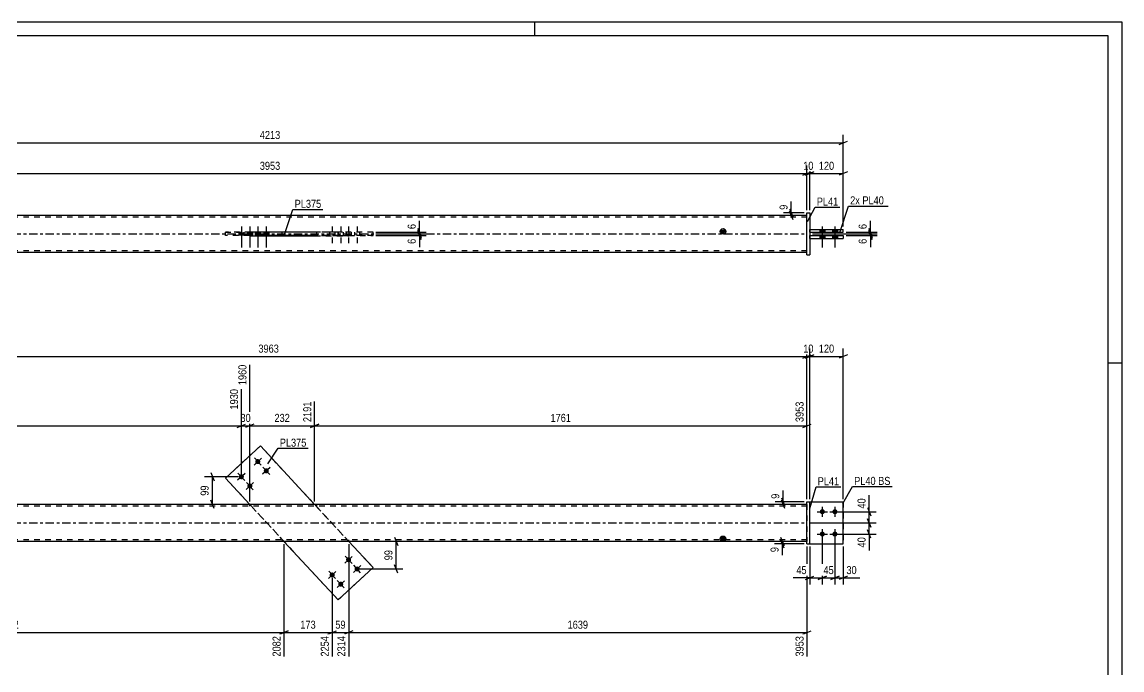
# Model space of a CAD drawing. Header units: millimetres. Extents: x 0 to 594, y 0 to 420.
# Drawn here: x 200.6 to 594, y 188.3 to 420 of the extents above; entities that cross this region are included whole.
import ezdxf

# ---------------------------------------------------------------- set-up
doc = ezdxf.new("R2010")
doc.units = ezdxf.units.MM
doc.linetypes.add('DXK_LINE_DOT2', pattern=[3.9198, 1.9599, -1.9599])
doc.linetypes.add('DXK_LINE_DOT3', pattern=[5.9187, 2.979, -0.9799, 0.9799, -0.9799])
doc.styles.add('Arial Narrow', font='ARIALN.TTF', dxfattribs={"height": 0.2})

# ---------------------------------------------------------------- blocks, each defined once
blk = doc.blocks.new('Unknown-582685734-1127')
at = {"color": 5, "linetype": 'Continuous'}
for p, q in [((594, 420), (0, 420)), ((384, 415), (384, 420)), ((594, 0), (594, 420)), ((589, 415), (5, 415)), ((589, 5), (589, 415)), ((594, 298), (589, 298))]:
    blk.add_line(p, q, dxfattribs=at)
blk = doc.blocks.new('Part-582685734-1683 - 1672')
at = {"linetype": 'Continuous'}
blk.add_hatch(color=2, dxfattribs=at).paths.add_polyline_path([(451.31, 234.32), (450.51, 235.72), (452.11, 235.72)])
at = {"color": 2, "linetype": 'Continuous'}
for p, q in [((185.24, 247.52), (97.24, 247.52)), ((481.31, 247.52), (185.34, 247.52)), ((185.24, 234.32), (97.24, 234.32)), ((481.31, 234.32), (185.34, 234.32)), ((451.31, 234.32), (450.51, 235.72)), ((450.51, 235.72), (452.11, 235.72)), ((452.11, 235.72), (451.31, 234.32))]:
    blk.add_line(p, q, dxfattribs=at)
at = {"color": 7, "linetype": 'DXK_LINE_DOT2'}
for p, q in [((97.24, 234.32), (97.24, 247.52)), ((185.24, 246.92), (97.24, 246.92)), ((481.31, 246.92), (185.34, 246.92)), ((281.93, 247.52), (281.93, 246.92)), ((305.85, 247.52), (305.85, 246.92)), ((481.31, 247.52), (481.31, 234.32)), ((185.24, 234.92), (97.24, 234.92)), ((481.31, 234.92), (185.34, 234.92)), ((293.6, 234.32), (293.6, 234.92)), ((317.52, 234.32), (317.52, 234.92))]:
    blk.add_line(p, q, dxfattribs=at)
at = {"color": 7, "linetype": 'DXK_LINE_DOT3'}
for p, q in [((97.24, 240.92), (185.24, 240.92)), ((185.34, 240.92), (481.31, 240.92))]:
    blk.add_line(p, q, dxfattribs=at)
at = {"color": 2, "linetype": 'Continuous'}
blk.add_circle((451.31, 235.22), 1, dxfattribs=at)
blk = doc.blocks.new('Part-582685734-1688 - 1672')
at = {"color": 2, "linetype": 'Continuous'}
for p, q in [((482.31, 248.42), (494.31, 248.42)), ((494.31, 248.42), (494.31, 248.42)), ((494.31, 233.42), (494.31, 248.42)), ((482.31, 233.42), (494.31, 233.42))]:
    blk.add_line(p, q, dxfattribs=at)
at = {"color": 7, "linetype": 'DXK_LINE_DOT2'}
for p, q in [((482.31, 248.42), (494.31, 248.42)), ((482.31, 233.42), (482.31, 248.42)), ((482.31, 233.42), (482.31, 233.42)), ((482.31, 233.42), (494.31, 233.42))]:
    blk.add_line(p, q, dxfattribs=at)
blk = doc.blocks.new('Part-582685734-1693 - 1672')
at = {"color": 7, "linetype": 'DXK_LINE_DOT2'}
for p, q in [((482.31, 248.42), (494.31, 248.42)), ((482.31, 233.42), (482.31, 248.42)), ((482.31, 248.42), (494.31, 248.42)), ((494.31, 248.42), (494.31, 248.42)), ((494.31, 248.42), (494.31, 233.42)), ((482.31, 233.42), (482.31, 233.42)), ((482.31, 233.42), (494.31, 233.42)), ((482.31, 233.42), (494.31, 233.42))]:
    blk.add_line(p, q, dxfattribs=at)
blk = doc.blocks.new('Part-582685734-1698 - 1672')
at = {"color": 2, "linetype": 'Continuous'}
for p, q in [((481.31, 248.42), (482.31, 248.42)), ((481.31, 233.42), (481.31, 248.42)), ((482.31, 233.42), (482.31, 248.42)), ((481.31, 233.42), (481.31, 233.42)), ((481.31, 233.42), (482.31, 233.42))]:
    blk.add_line(p, q, dxfattribs=at)
at = {"color": 7, "linetype": 'DXK_LINE_DOT2'}
for p, q in [((481.31, 248.42), (482.31, 248.42)), ((481.31, 233.42), (482.31, 233.42))]:
    blk.add_line(p, q, dxfattribs=at)
blk = doc.blocks.new('Part-582685734-1718 - 1672')
at = {"color": 2, "linetype": 'Continuous'}
for p, q in [((285.81, 268.46), (273.34, 256.91)), ((285.81, 268.46), (285.81, 268.46)), ((305.2, 247.52), (285.81, 268.46)), ((282.03, 247.52), (273.34, 256.91)), ((273.34, 256.91), (273.34, 256.91)), ((313.63, 213.38), (294.25, 234.32)), ((326.11, 224.92), (317.42, 234.32)), ((313.63, 213.38), (326.11, 224.92)), ((326.11, 224.92), (326.11, 224.92)), ((313.63, 213.38), (313.63, 213.38))]:
    blk.add_line(p, q, dxfattribs=at)
at = {"color": 7, "linetype": 'DXK_LINE_DOT2'}
for p, q in [((273.34, 256.91), (285.81, 268.46)), ((326.11, 224.92), (285.81, 268.46)), ((313.63, 213.38), (273.34, 256.91)), ((294.25, 234.32), (282.03, 247.52)), ((317.42, 234.32), (305.2, 247.52)), ((326.11, 224.92), (313.63, 213.38))]:
    blk.add_line(p, q, dxfattribs=at)
blk = doc.blocks.new('Bolt-582685734-1719 - 1672')
at = {"linetype": 'Continuous'}
for points in [[(486.81, 245.82), (487, 245.8), (487.18, 245.74), (487.34, 245.65), (487.48, 245.52), (487.59, 245.37), (487.67, 245.2), (487.71, 245.01), (487.71, 244.82), (487.67, 244.64), (487.59, 244.47), (487.48, 244.32), (487.34, 244.19), (487.18, 244.1), (487, 244.04), (486.81, 244.02), (486.62, 244.04), (486.44, 244.1), (486.28, 244.19), (486.14, 244.32), (486.03, 244.47), (485.95, 244.64), (485.91, 244.82), (485.91, 245.01), (485.95, 245.2), (486.03, 245.37), (486.14, 245.52), (486.28, 245.65), (486.44, 245.74), (486.62, 245.8)], [(491.31, 245.82), (491.5, 245.8), (491.68, 245.74), (491.84, 245.65), (491.98, 245.52), (492.09, 245.37), (492.17, 245.2), (492.21, 245.01), (492.21, 244.82), (492.17, 244.64), (492.09, 244.47), (491.98, 244.32), (491.84, 244.19), (491.68, 244.1), (491.5, 244.04), (491.31, 244.02), (491.12, 244.04), (490.94, 244.1), (490.78, 244.19), (490.64, 244.32), (490.53, 244.47), (490.45, 244.64), (490.41, 244.82), (490.41, 245.01), (490.45, 245.2), (490.53, 245.37), (490.64, 245.52), (490.78, 245.65), (490.94, 245.74), (491.12, 245.8)], [(486.81, 237.82), (487, 237.8), (487.18, 237.74), (487.34, 237.65), (487.48, 237.52), (487.59, 237.37), (487.67, 237.2), (487.71, 237.01), (487.71, 236.82), (487.67, 236.64), (487.59, 236.47), (487.48, 236.32), (487.34, 236.19), (487.18, 236.1), (487, 236.04), (486.81, 236.02), (486.62, 236.04), (486.44, 236.1), (486.28, 236.19), (486.14, 236.32), (486.03, 236.47), (485.95, 236.64), (485.91, 236.82), (485.91, 237.01), (485.95, 237.2), (486.03, 237.37), (486.14, 237.52), (486.28, 237.65), (486.44, 237.74), (486.62, 237.8)], [(491.31, 237.82), (491.5, 237.8), (491.68, 237.74), (491.84, 237.65), (491.98, 237.52), (492.09, 237.37), (492.17, 237.2), (492.21, 237.01), (492.21, 236.82), (492.17, 236.64), (492.09, 236.47), (491.98, 236.32), (491.84, 236.19), (491.68, 236.1), (491.5, 236.04), (491.31, 236.02), (491.12, 236.04), (490.94, 236.1), (490.78, 236.19), (490.64, 236.32), (490.53, 236.47), (490.45, 236.64), (490.41, 236.82), (490.41, 237.01), (490.45, 237.2), (490.53, 237.37), (490.64, 237.52), (490.78, 237.65), (490.94, 237.74), (491.12, 237.8)]]:
    blk.add_hatch(color=1, dxfattribs=at).paths.add_polyline_path(points)
at = {"color": 1, "linetype": 'Continuous'}
for p, q in [((485.01, 244.92), (488.61, 244.92)), ((486.81, 246.72), (486.81, 243.12)), ((489.51, 244.92), (493.11, 244.92)), ((491.31, 246.72), (491.31, 243.12)), ((485.01, 236.92), (488.61, 236.92)), ((486.81, 238.72), (486.81, 235.12)), ((489.51, 236.92), (493.11, 236.92)), ((491.31, 238.72), (491.31, 235.12))]:
    blk.add_line(p, q, dxfattribs=at)
blk = doc.blocks.new('Bolt-582685734-1721 - 1672')
at = {"linetype": 'Continuous'}
for points in [[(285.55, 263.44), (285.66, 263.29), (285.74, 263.12), (285.78, 262.94), (285.78, 262.75), (285.75, 262.57), (285.67, 262.39), (285.57, 262.24), (285.43, 262.11), (285.27, 262.02), (285.09, 261.96), (284.9, 261.93), (284.71, 261.95), (284.53, 262.01), (284.37, 262.1), (284.23, 262.22), (284.12, 262.37), (284.04, 262.54), (283.99, 262.73), (283.99, 262.91), (284.03, 263.1), (284.1, 263.27), (284.21, 263.43), (284.35, 263.55), (284.51, 263.65), (284.69, 263.71), (284.88, 263.73), (285.06, 263.72), (285.24, 263.66), (285.41, 263.57)], [(288.61, 260.14), (288.72, 259.99), (288.8, 259.82), (288.84, 259.64), (288.84, 259.45), (288.81, 259.26), (288.73, 259.09), (288.62, 258.94), (288.48, 258.81), (288.32, 258.71), (288.14, 258.65), (287.96, 258.63), (287.77, 258.65), (287.59, 258.7), (287.43, 258.8), (287.28, 258.92), (287.17, 259.07), (287.09, 259.24), (287.05, 259.42), (287.05, 259.61), (287.09, 259.8), (287.16, 259.97), (287.27, 260.12), (287.41, 260.25), (287.57, 260.35), (287.75, 260.41), (287.93, 260.43), (288.12, 260.41), (288.3, 260.36), (288.46, 260.27)], [(279.68, 258.01), (279.79, 257.86), (279.87, 257.69), (279.91, 257.51), (279.91, 257.32), (279.88, 257.13), (279.8, 256.96), (279.69, 256.81), (279.56, 256.68), (279.39, 256.58), (279.22, 256.52), (279.03, 256.5), (278.84, 256.52), (278.66, 256.57), (278.5, 256.66), (278.36, 256.79), (278.24, 256.94), (278.17, 257.11), (278.12, 257.29), (278.12, 257.48), (278.16, 257.67), (278.23, 257.84), (278.34, 257.99), (278.48, 258.12), (278.64, 258.22), (278.82, 258.28), (279.01, 258.3), (279.19, 258.28), (279.37, 258.23), (279.54, 258.13)], [(282.73, 254.71), (282.85, 254.56), (282.93, 254.39), (282.97, 254.2), (282.97, 254.01), (282.93, 253.83), (282.86, 253.66), (282.75, 253.5), (282.61, 253.38), (282.45, 253.28), (282.27, 253.22), (282.09, 253.2), (281.9, 253.21), (281.72, 253.27), (281.56, 253.36), (281.41, 253.49), (281.3, 253.64), (281.22, 253.81), (281.18, 253.99), (281.18, 254.18), (281.21, 254.36), (281.29, 254.54), (281.4, 254.69), (281.54, 254.82), (281.7, 254.91), (281.88, 254.97), (282.06, 255), (282.25, 254.98), (282.43, 254.92), (282.59, 254.83)]]:
    blk.add_hatch(color=1, dxfattribs=at).paths.add_polyline_path(points)
at = {"color": 1, "linetype": 'Continuous'}
for p, q in [((286.21, 264.06), (283.57, 261.61)), ((283.67, 264.15), (286.11, 261.51)), ((289.27, 260.75), (286.62, 258.31)), ((286.72, 260.85), (289.17, 258.21)), ((280.34, 258.62), (277.7, 256.18)), ((277.79, 258.72), (280.24, 256.08)), ((283.4, 255.32), (280.75, 252.87)), ((280.85, 255.42), (283.3, 252.78))]:
    blk.add_line(p, q, dxfattribs=at)
blk = doc.blocks.new('Bolt-582685734-1722 - 1672')
at = {"linetype": 'Continuous'}
for points in [[(316.71, 227.13), (316.6, 227.28), (316.52, 227.45), (316.48, 227.63), (316.48, 227.82), (316.51, 228), (316.59, 228.18), (316.7, 228.33), (316.83, 228.46), (317, 228.56), (317.17, 228.62), (317.36, 228.64), (317.55, 228.62), (317.73, 228.57), (317.89, 228.47), (318.03, 228.35), (318.15, 228.2), (318.23, 228.03), (318.27, 227.84), (318.27, 227.66), (318.23, 227.47), (318.16, 227.3), (318.05, 227.15), (317.91, 227.02), (317.75, 226.92), (317.57, 226.86), (317.39, 226.84), (317.2, 226.86), (317.02, 226.91), (316.85, 227)], [(319.77, 223.82), (319.66, 223.98), (319.58, 224.15), (319.54, 224.33), (319.53, 224.52), (319.57, 224.7), (319.64, 224.88), (319.75, 225.03), (319.89, 225.16), (320.05, 225.25), (320.23, 225.31), (320.42, 225.34), (320.61, 225.32), (320.79, 225.26), (320.95, 225.17), (321.09, 225.05), (321.2, 224.9), (321.28, 224.73), (321.32, 224.54), (321.33, 224.35), (321.29, 224.17), (321.22, 224), (321.11, 223.84), (320.97, 223.72), (320.81, 223.62), (320.63, 223.56), (320.44, 223.54), (320.26, 223.55), (320.08, 223.61), (319.91, 223.7)], [(310.84, 221.69), (310.73, 221.84), (310.65, 222.01), (310.61, 222.2), (310.61, 222.39), (310.64, 222.57), (310.72, 222.74), (310.83, 222.9), (310.96, 223.02), (311.13, 223.12), (311.3, 223.18), (311.49, 223.2), (311.68, 223.19), (311.86, 223.13), (312.02, 223.04), (312.16, 222.92), (312.28, 222.76), (312.35, 222.59), (312.4, 222.41), (312.4, 222.22), (312.36, 222.04), (312.29, 221.86), (312.18, 221.71), (312.04, 221.58), (311.88, 221.49), (311.7, 221.43), (311.52, 221.4), (311.33, 221.42), (311.15, 221.48), (310.98, 221.57)], [(313.9, 218.39), (313.79, 218.54), (313.71, 218.71), (313.67, 218.9), (313.66, 219.08), (313.7, 219.27), (313.77, 219.44), (313.88, 219.59), (314.02, 219.72), (314.18, 219.82), (314.36, 219.88), (314.55, 219.9), (314.73, 219.88), (314.91, 219.83), (315.08, 219.74), (315.22, 219.61), (315.33, 219.46), (315.41, 219.29), (315.45, 219.11), (315.46, 218.92), (315.42, 218.74), (315.35, 218.56), (315.24, 218.41), (315.1, 218.28), (314.94, 218.18), (314.76, 218.12), (314.57, 218.1), (314.38, 218.12), (314.2, 218.17), (314.04, 218.27)]]:
    blk.add_hatch(color=1, dxfattribs=at).paths.add_polyline_path(points)
at = {"color": 1, "linetype": 'Continuous'}
for p, q in [((316.05, 226.52), (318.69, 228.96)), ((318.6, 226.42), (316.15, 229.06)), ((319.11, 223.21), (321.75, 225.66)), ((321.65, 223.12), (319.21, 225.76)), ((310.18, 221.08), (312.82, 223.53)), ((312.73, 220.98), (310.28, 223.63)), ((313.24, 217.78), (315.88, 220.22)), ((315.78, 217.68), (313.34, 220.32))]:
    blk.add_line(p, q, dxfattribs=at)
blk = doc.blocks.new('Bolt-582685734-1367 - 1364')
at = {"linetype": 'Continuous'}
for points in [[(487.71, 345.83), (485.91, 345.83), (485.91, 344.83), (487.71, 344.83)], [(487.71, 345.83), (485.91, 345.83), (485.91, 344.83), (487.71, 344.83)], [(487.71, 343.63), (485.91, 343.63), (485.91, 342.63), (487.71, 342.63)], [(487.71, 343.63), (485.91, 343.63), (485.91, 342.63), (487.71, 342.63)], [(492.21, 345.83), (490.41, 345.83), (490.41, 344.83), (492.21, 344.83)], [(492.21, 345.83), (490.41, 345.83), (490.41, 344.83), (492.21, 344.83)], [(492.21, 343.63), (490.41, 343.63), (490.41, 342.63), (492.21, 342.63)], [(492.21, 343.63), (490.41, 343.63), (490.41, 342.63), (492.21, 342.63)]]:
    blk.add_hatch(color=1, dxfattribs=at).paths.add_polyline_path(points)
at = {"color": 1, "linetype": 'Continuous'}
for p, q in [((486.81, 346.83), (486.81, 339.33)), ((486.81, 346.83), (486.81, 339.33)), ((491.31, 346.83), (491.31, 339.33)), ((491.31, 346.83), (491.31, 339.33)), ((485.91, 345.83), (485.91, 344.83)), ((485.91, 345.83), (485.91, 344.83)), ((485.91, 343.63), (485.91, 342.63)), ((485.91, 343.63), (485.91, 342.63)), ((487.71, 345.83), (487.71, 344.83)), ((487.71, 345.83), (487.71, 344.83)), ((487.71, 343.63), (487.71, 342.63)), ((487.71, 343.63), (487.71, 342.63)), ((490.41, 345.83), (490.41, 344.83)), ((490.41, 345.83), (490.41, 344.83)), ((490.41, 343.63), (490.41, 342.63)), ((490.41, 343.63), (490.41, 342.63)), ((492.21, 345.83), (492.21, 344.83)), ((492.21, 345.83), (492.21, 344.83)), ((492.21, 343.63), (492.21, 342.63)), ((492.21, 343.63), (492.21, 342.63))]:
    blk.add_line(p, q, dxfattribs=at)
blk = doc.blocks.new('Part-582685734-1402 - 1364')
at = {"linetype": 'Continuous'}
blk.add_hatch(color=2, dxfattribs=at).paths.add_polyline_path([(451.31, 344.23), (450.51, 345.63), (452.11, 345.63)])
at = {"color": 2, "linetype": 'Continuous'}
for p, q in [((185.24, 350.83), (97.24, 350.83)), ((481.31, 350.83), (185.34, 350.83)), ((281.93, 344.83), (281.93, 344.93)), ((281.93, 344.93), (281.93, 344.93)), ((281.93, 344.93), (305.85, 344.93)), ((281.93, 343.63), (281.93, 343.53)), ((281.93, 343.53), (305.85, 343.53)), ((293.6, 344.93), (293.6, 344.83)), ((293.6, 343.53), (293.6, 343.63)), ((305.85, 344.93), (305.85, 343.53)), ((451.31, 344.23), (450.51, 345.63)), ((450.51, 345.63), (452.11, 345.63)), ((452.11, 345.63), (451.31, 344.23)), ((185.24, 337.63), (97.24, 337.63)), ((481.31, 337.63), (185.34, 337.63))]:
    blk.add_line(p, q, dxfattribs=at)
at = {"color": 7, "linetype": 'DXK_LINE_DOT2'}
for p, q in [((97.24, 337.63), (97.24, 350.83)), ((185.24, 350.23), (97.24, 350.23)), ((481.31, 350.23), (185.34, 350.23)), ((481.31, 337.63), (481.31, 350.83)), ((281.93, 343.63), (281.93, 344.93)), ((281.93, 344.93), (305.85, 344.93)), ((281.93, 343.53), (305.85, 343.53)), ((293.6, 344.93), (317.52, 344.93)), ((293.6, 344.93), (293.6, 344.93)), ((293.6, 344.93), (317.52, 344.93)), ((293.6, 344.83), (293.6, 344.93)), ((293.6, 343.63), (293.6, 344.83)), ((293.6, 343.53), (293.6, 343.53)), ((293.6, 343.53), (293.6, 343.53)), ((317.52, 343.53), (293.6, 343.53)), ((293.6, 343.53), (317.52, 343.53)), ((317.52, 344.93), (317.52, 343.53)), ((185.24, 338.23), (97.24, 338.23)), ((481.31, 338.23), (185.34, 338.23))]:
    blk.add_line(p, q, dxfattribs=at)
at = {"color": 7, "linetype": 'DXK_LINE_DOT3'}
for p, q in [((97.24, 344.23), (185.24, 344.23)), ((185.34, 344.23), (481.31, 344.23))]:
    blk.add_line(p, q, dxfattribs=at)
at = {"color": 2, "linetype": 'Continuous'}
blk.add_circle((451.31, 345.13), 1, dxfattribs=at)
blk = doc.blocks.new('Bolt-582685734-1370 - 1364')
at = {"color": 1, "linetype": 'DXK_LINE_DOT2'}
for p, q in [((311.5, 346.83), (311.5, 339.33)), ((314.56, 346.83), (314.56, 339.33)), ((317.37, 346.83), (317.37, 339.33)), ((320.43, 346.83), (320.43, 339.33)), ((310.6, 344.83), (310.6, 343.63)), ((312.4, 344.83), (312.4, 343.63)), ((313.66, 344.83), (313.66, 343.63)), ((315.46, 344.83), (315.46, 343.63)), ((316.47, 344.83), (316.47, 343.63)), ((318.27, 344.83), (318.27, 343.63)), ((319.53, 344.83), (319.53, 343.63)), ((321.33, 344.83), (321.33, 343.63))]:
    blk.add_line(p, q, dxfattribs=at)
blk = doc.blocks.new('Bolt-582685734-1371 - 1364')
at = {"linetype": 'Continuous'}
for points in [[(279.92, 344.83), (278.12, 344.83), (278.12, 343.63), (279.92, 343.63)], [(282.97, 344.83), (281.17, 344.83), (281.17, 343.63), (282.97, 343.63)], [(285.79, 344.83), (283.99, 344.83), (283.99, 343.63), (285.79, 343.63)], [(288.85, 344.83), (287.05, 344.83), (287.05, 343.63), (288.85, 343.63)]]:
    blk.add_hatch(color=1, dxfattribs=at).paths.add_polyline_path(points)
at = {"color": 1, "linetype": 'Continuous'}
for p, q in [((279.02, 346.83), (279.02, 339.33)), ((282.07, 346.83), (282.07, 339.33)), ((284.89, 346.83), (284.89, 339.33)), ((287.95, 346.83), (287.95, 339.33)), ((278.12, 344.83), (278.12, 343.63)), ((279.92, 344.83), (279.92, 343.63)), ((281.17, 344.83), (281.17, 343.63)), ((282.97, 344.83), (282.97, 343.63)), ((283.99, 344.83), (283.99, 343.63)), ((285.79, 344.83), (285.79, 343.63)), ((287.05, 344.83), (287.05, 343.63)), ((288.85, 344.83), (288.85, 343.63))]:
    blk.add_line(p, q, dxfattribs=at)
blk = doc.blocks.new('Part-582685734-1417 - 1364')
at = {"color": 2, "linetype": 'Continuous'}
for p, q in [((482.31, 343.63), (494.31, 343.63)), ((482.31, 342.63), (482.31, 343.63)), ((482.31, 342.63), (482.31, 342.63)), ((482.31, 342.63), (494.31, 342.63)), ((494.31, 343.63), (494.31, 342.63))]:
    blk.add_line(p, q, dxfattribs=at)
at = {"color": 7, "linetype": 'DXK_LINE_DOT2'}
for p, q in [((482.31, 343.63), (494.31, 343.63)), ((482.31, 342.63), (494.31, 342.63))]:
    blk.add_line(p, q, dxfattribs=at)
blk = doc.blocks.new('Part-582685734-1422 - 1364')
at = {"color": 2, "linetype": 'Continuous'}
for p, q in [((482.31, 345.83), (494.31, 345.83)), ((482.31, 344.83), (482.31, 345.83)), ((482.31, 344.83), (482.31, 344.83)), ((482.31, 344.83), (494.31, 344.83)), ((494.31, 344.83), (494.31, 345.83))]:
    blk.add_line(p, q, dxfattribs=at)
at = {"color": 7, "linetype": 'DXK_LINE_DOT2'}
for p, q in [((482.31, 345.83), (494.31, 345.83)), ((482.31, 344.83), (494.31, 344.83))]:
    blk.add_line(p, q, dxfattribs=at)
blk = doc.blocks.new('Part-582685734-1437 - 1364')
at = {"color": 2, "linetype": 'Continuous'}
for p, q in [((481.31, 351.73), (481.31, 351.73)), ((481.31, 336.73), (481.31, 351.73)), ((481.31, 351.73), (482.31, 351.73)), ((482.31, 351.73), (482.31, 351.73)), ((482.31, 351.73), (482.31, 336.73)), ((481.31, 336.73), (482.31, 336.73)), ((481.31, 336.73), (481.31, 336.73)), ((482.31, 336.73), (482.31, 336.73))]:
    blk.add_line(p, q, dxfattribs=at)
at = {"color": 7, "linetype": 'DXK_LINE_DOT2'}
for p, q in [((481.31, 351.73), (482.31, 351.73)), ((481.31, 336.73), (482.31, 336.73)), ((482.31, 336.73), (482.31, 336.73))]:
    blk.add_line(p, q, dxfattribs=at)
blk = doc.blocks.new('Part-582685734-1467 - 1364')
at = {"color": 2, "linetype": 'Continuous'}
for p, q in [((273.34, 343.63), (273.34, 344.83)), ((285.81, 343.63), (285.81, 344.83)), ((305.85, 344.83), (285.81, 344.83)), ((305.85, 343.63), (285.81, 343.63)), ((305.85, 343.63), (285.81, 343.63))]:
    blk.add_line(p, q, dxfattribs=at)
at = {"color": 7, "linetype": 'DXK_LINE_DOT2'}
for p, q in [((313.63, 344.83), (273.34, 344.83)), ((273.34, 344.83), (285.81, 344.83)), ((285.81, 343.63), (273.34, 343.63)), ((285.81, 343.63), (273.34, 343.63)), ((326.11, 344.83), (305.85, 344.83)), ((313.63, 343.63), (305.85, 343.63)), ((326.11, 343.63), (305.85, 343.63)), ((313.63, 343.63), (313.63, 344.83)), ((326.11, 344.83), (313.63, 344.83)), ((313.63, 343.63), (326.11, 343.63)), ((326.11, 343.63), (326.11, 344.83))]:
    blk.add_line(p, q, dxfattribs=at)
blk = doc.blocks.new('StraightDimension-582685734-1758 - 1672')
at = {"color": 7, "linetype": 'Continuous'}
for p, q in [((282.03, 248.52), (282.03, 297.48)), ((305.2, 248.52), (305.2, 284.28)), ((283.53, 276.27), (280.53, 275.07)), ((282.03, 275.67), (305.2, 275.67)), ((303.7, 275.07), (306.7, 276.27))]:
    blk.add_line(p, q, dxfattribs=at)
at = {"color": 0, "linetype": 'Continuous'}
blk.add_wipeout([(304.6, 284.88), (300.4, 284.88), (300.4, 276.37), (304.6, 276.37)], dxfattribs=at)
at = {"color": 0}
blk.add_wipeout([(296.96, 276.42), (296.96, 280.62), (290.27, 280.62), (290.27, 276.42)], dxfattribs=at)
at = {"color": 3, "linetype": 'Continuous', "style": 'Arial Narrow'}
blk.add_text('2191', height=2.863, rotation=90.0002, dxfattribs=at).set_placement((304, 276.97))
at = {"color": 3, "style": 'Arial Narrow'}
blk.add_text('232', height=2.863, dxfattribs=at).set_placement((290.87, 277.02))
blk = doc.blocks.new('StraightDimension-582685734-1742 - 1672')
at = {"color": 7, "linetype": 'Continuous'}
for p, q in [((282.03, 248.52), (282.03, 297.48)), ((279.02, 258.4), (279.02, 288.78)), ((277.52, 275.07), (280.52, 276.27)), ((279.02, 275.67), (282.03, 275.67)), ((283.53, 276.27), (280.53, 275.07))]:
    blk.add_line(p, q, dxfattribs=at)
at = {"color": 0, "linetype": 'Continuous'}
blk.add_wipeout([(281.43, 298.08), (277.23, 298.08), (277.23, 289.57), (281.43, 289.57)], dxfattribs=at)
at = {"color": 0}
blk.add_wipeout([(282.95, 276.42), (282.95, 280.62), (278.1, 280.62), (278.1, 276.42)], dxfattribs=at)
at = {"color": 3, "linetype": 'Continuous', "style": 'Arial Narrow'}
blk.add_text('1960', height=2.863, rotation=90.0002, dxfattribs=at).set_placement((280.83, 290.17))
at = {"color": 3, "style": 'Arial Narrow'}
blk.add_text('30', height=2.863, dxfattribs=at).set_placement((278.7, 277.02))
blk = doc.blocks.new('StraightDimension-582685734-1814 - 1672')
at = {"color": 7, "linetype": 'Continuous'}
for p, q in [((317.42, 233.32), (317.42, 193.13)), ((481.31, 232.42), (481.31, 193.13)), ((318.92, 202.34), (315.92, 201.14)), ((317.42, 201.74), (481.31, 201.74)), ((479.81, 201.14), (482.81, 202.34))]:
    blk.add_line(p, q, dxfattribs=at)
at = {"color": 0}
blk.add_wipeout([(403.62, 202.49), (403.62, 206.69), (395.11, 206.69), (395.11, 202.49)], dxfattribs=at)
at = {"color": 0, "linetype": 'Continuous'}
blk.add_wipeout([(480.71, 201.04), (476.51, 201.04), (476.51, 192.53), (480.71, 192.53)], dxfattribs=at)
at = {"color": 3, "style": 'Arial Narrow'}
blk.add_text('1639', height=2.863, dxfattribs=at).set_placement((395.71, 203.09))
at = {"color": 3, "linetype": 'Continuous', "style": 'Arial Narrow'}
blk.add_text('3953', height=2.863, rotation=90.0002, dxfattribs=at).set_placement((480.11, 193.13))
blk = doc.blocks.new('StraightDimension-582685734-1963 - 1672')
at = {"color": 7, "linetype": 'Continuous'}
for p, q in [((398.71, 234.32), (331.55, 234.32)), ((333.8, 235.82), (335, 232.82)), ((334.4, 224.44), (334.4, 234.32)), ((321.43, 224.44), (336.8, 224.44)), ((335, 222.94), (333.8, 225.94))]:
    blk.add_line(p, q, dxfattribs=at)
at = {"color": 0}
blk.add_wipeout([(333.65, 231.8), (329.45, 231.8), (329.45, 226.95), (333.65, 226.95)], dxfattribs=at)
at = {"color": 3, "style": 'Arial Narrow'}
blk.add_text('99', height=2.863, rotation=90.0002, dxfattribs=at).set_placement((333.05, 227.55))
blk = doc.blocks.new('StraightDimension-582685734-1987 - 1672')
at = {"color": 7, "linetype": 'Continuous'}
for p, q in [((492.31, 244.92), (506.02, 244.92)), ((503.02, 246.42), (504.22, 243.42)), ((503.62, 240.92), (503.62, 244.92)), ((482.31, 240.92), (506.02, 240.92)), ((504.22, 239.42), (503.02, 242.42))]:
    blk.add_line(p, q, dxfattribs=at)
at = {"color": 0}
blk.add_wipeout([(502.87, 250.3), (498.67, 250.3), (498.67, 245.44), (502.87, 245.44)], dxfattribs=at)
at = {"color": 7, "linetype": 'Continuous'}
blk.add_line((503.62, 244.92), (503.62, 250.82), dxfattribs=at)
blk.add_line((503.62, 244.92), (503.62, 250.82), dxfattribs=at)
at = {"color": 3, "style": 'Arial Narrow'}
blk.add_text('40', height=2.863, rotation=90.0002, dxfattribs=at).set_placement((502.27, 246.04))
blk = doc.blocks.new('StraightDimension-582685734-1732 - 1672')
at = {"color": 7, "linetype": 'Continuous'}
for p, q in [((279.02, 258.4), (279.02, 288.78)), ((98.74, 276.27), (95.74, 275.07)), ((97.24, 248.52), (97.24, 278.8)), ((97.24, 275.67), (279.02, 275.67)), ((277.52, 275.07), (280.52, 276.27))]:
    blk.add_line(p, q, dxfattribs=at)
at = {"color": 0, "linetype": 'Continuous'}
for points in [[(278.42, 289.38), (274.22, 289.38), (274.22, 280.87), (278.42, 280.87)], [(96.64, 279.4), (92.44, 279.4), (92.44, 276.37), (96.64, 276.37)]]:
    blk.add_wipeout(points, dxfattribs=at)
at = {"color": 0}
blk.add_wipeout([(192.38, 276.42), (192.38, 280.62), (183.87, 280.62), (183.87, 276.42)], dxfattribs=at)
at = {"color": 3, "linetype": 'Continuous', "style": 'Arial Narrow'}
for s, height, p in [('1930', 2.863, (277.82, 281.47)), ('0', 2.86, (96.04, 276.97))]:
    blk.add_text(s, height=height, rotation=90.0002, dxfattribs=at).set_placement(p)
at = {"color": 3, "style": 'Arial Narrow'}
blk.add_text('1930', height=2.863, dxfattribs=at).set_placement((184.47, 277.02))
blk = doc.blocks.new('StraightDimension-582685734-1909 - 1672')
at = {"color": 7, "linetype": 'Continuous'}
for p, q in [((482.31, 232.42), (482.31, 218.87)), ((486.81, 235.92), (486.81, 218.87)), ((480.81, 220.67), (483.81, 221.87)), ((482.31, 221.27), (486.81, 221.27)), ((488.31, 221.87), (485.31, 220.67))]:
    blk.add_line(p, q, dxfattribs=at)
at = {"color": 0}
blk.add_wipeout([(481.79, 222.02), (481.79, 226.22), (476.93, 226.22), (476.93, 222.02)], dxfattribs=at)
at = {"color": 7, "linetype": 'Continuous'}
blk.add_line((482.31, 221.27), (476.4, 221.27), dxfattribs=at)
blk.add_line((482.31, 221.27), (476.4, 221.27), dxfattribs=at)
at = {"color": 3, "style": 'Arial Narrow'}
blk.add_text('45', height=2.863, dxfattribs=at).set_placement((477.53, 222.62))
blk = doc.blocks.new('StraightDimension-582685734-1774 - 1672')
at = {"color": 7, "linetype": 'Continuous'}
for p, q in [((305.2, 248.52), (305.2, 284.28)), ((481.31, 249.42), (481.31, 284.28)), ((306.7, 276.27), (303.7, 275.07)), ((305.2, 275.67), (481.31, 275.67)), ((479.81, 275.07), (482.81, 276.27))]:
    blk.add_line(p, q, dxfattribs=at)
at = {"color": 0, "linetype": 'Continuous'}
blk.add_wipeout([(480.71, 284.88), (476.51, 284.88), (476.51, 276.37), (480.71, 276.37)], dxfattribs=at)
at = {"color": 0}
blk.add_wipeout([(397.51, 276.42), (397.51, 280.62), (389, 280.62), (389, 276.42)], dxfattribs=at)
at = {"color": 3, "linetype": 'Continuous', "style": 'Arial Narrow'}
blk.add_text('3953', height=2.863, rotation=90.0002, dxfattribs=at).set_placement((480.11, 276.97))
at = {"color": 3, "style": 'Arial Narrow'}
blk.add_text('1761', height=2.863, dxfattribs=at).set_placement((389.6, 277.02))
blk = doc.blocks.new('StraightDimension-582685734-1826 - 1672')
at = {"color": 7, "linetype": 'Continuous'}
for p, q in [((317.42, 233.32), (317.42, 193.13)), ((311.5, 221.3), (311.5, 193.13)), ((310, 201.14), (313, 202.34)), ((311.5, 201.74), (317.42, 201.74)), ((318.92, 202.34), (315.92, 201.14))]:
    blk.add_line(p, q, dxfattribs=at)
at = {"color": 0}
blk.add_wipeout([(316.89, 202.49), (316.89, 206.69), (312.03, 206.69), (312.03, 202.49)], dxfattribs=at)
at = {"color": 3, "style": 'Arial Narrow'}
blk.add_text('59', height=2.863, dxfattribs=at).set_placement((312.63, 203.09))
at = {"color": 0, "linetype": 'Continuous'}
blk.add_wipeout([(316.82, 201.04), (312.62, 201.04), (312.62, 192.53), (316.82, 192.53)], dxfattribs=at)
at = {"color": 3, "linetype": 'Continuous', "style": 'Arial Narrow'}
blk.add_text('2314', height=2.863, rotation=90.0002, dxfattribs=at).set_placement((316.22, 193.13))
blk = doc.blocks.new('StraightDimension-582685734-2032 - 1672')
at = {"color": 7, "linetype": 'Continuous'}
for p, q in [((96.24, 249.42), (96.24, 303.3)), ((481.31, 249.42), (481.31, 303.3)), ((97.74, 301.05), (94.74, 299.85)), ((96.24, 300.45), (481.31, 300.45)), ((479.81, 299.85), (482.81, 301.05))]:
    blk.add_line(p, q, dxfattribs=at)
at = {"color": 0}
blk.add_wipeout([(293.03, 301.2), (293.03, 305.4), (284.52, 305.4), (284.52, 301.2)], dxfattribs=at)
at = {"color": 3, "style": 'Arial Narrow'}
blk.add_text('3963', height=2.863, dxfattribs=at).set_placement((285.12, 301.8))
blk = doc.blocks.new('StraightDimension-582685734-1840 - 1672')
at = {"color": 7, "linetype": 'Continuous'}
for p, q in [((294.25, 233.32), (294.25, 193.13)), ((311.5, 221.3), (311.5, 193.13)), ((295.75, 202.34), (292.75, 201.14)), ((294.25, 201.74), (311.5, 201.74)), ((310, 201.14), (313, 202.34))]:
    blk.add_line(p, q, dxfattribs=at)
at = {"color": 0}
blk.add_wipeout([(306.22, 202.49), (306.22, 206.69), (299.53, 206.69), (299.53, 202.49)], dxfattribs=at)
at = {"color": 3, "style": 'Arial Narrow'}
blk.add_text('173', height=2.863, dxfattribs=at).set_placement((300.13, 203.09))
at = {"color": 0, "linetype": 'Continuous'}
blk.add_wipeout([(310.9, 201.04), (306.7, 201.04), (306.7, 192.53), (310.9, 192.53)], dxfattribs=at)
at = {"color": 3, "linetype": 'Continuous', "style": 'Arial Narrow'}
blk.add_text('2254', height=2.863, rotation=90.0002, dxfattribs=at).set_placement((310.3, 193.13))
blk = doc.blocks.new('StraightDimension-582685734-1848 - 1672')
at = {"color": 7, "linetype": 'Continuous'}
for p, q in [((97.24, 232.42), (97.24, 198.61)), ((294.25, 233.32), (294.25, 193.13)), ((98.74, 202.34), (95.74, 201.14)), ((97.24, 201.74), (294.25, 201.74)), ((292.75, 201.14), (295.75, 202.34))]:
    blk.add_line(p, q, dxfattribs=at)
at = {"color": 0}
blk.add_wipeout([(200, 202.49), (200, 206.69), (191.49, 206.69), (191.49, 202.49)], dxfattribs=at)
at = {"color": 0, "linetype": 'Continuous'}
for points in [[(96.64, 201.04), (92.44, 201.04), (92.44, 198.01), (96.64, 198.01)], [(293.65, 201.04), (289.45, 201.04), (289.45, 192.53), (293.65, 192.53)]]:
    blk.add_wipeout(points, dxfattribs=at)
at = {"color": 3, "style": 'Arial Narrow'}
blk.add_text('2082', height=2.863, dxfattribs=at).set_placement((192.09, 203.09))
at = {"color": 3, "linetype": 'Continuous', "style": 'Arial Narrow'}
for s, height, p in [('0', 2.86, (96.04, 198.61)), ('2082', 2.863, (293.05, 193.13))]:
    blk.add_text(s, height=height, rotation=90.0002, dxfattribs=at).set_placement(p)
blk = doc.blocks.new('StraightDimension-582685734-2001 - 1672')
at = {"color": 7, "linetype": 'Continuous'}
for p, q in [((278.02, 257.4), (265.8, 257.4)), ((268.05, 258.9), (269.25, 255.9)), ((268.65, 247.52), (268.65, 257.4)), ((269.25, 246.02), (268.05, 249.02)), ((338.15, 247.52), (265.8, 247.52))]:
    blk.add_line(p, q, dxfattribs=at)
at = {"color": 0}
blk.add_wipeout([(267.9, 254.89), (263.7, 254.89), (263.7, 250.03), (267.9, 250.03)], dxfattribs=at)
at = {"color": 3, "style": 'Arial Narrow'}
blk.add_text('99', height=2.863, rotation=90.0002, dxfattribs=at).set_placement((267.3, 250.63))
blk = doc.blocks.new('StraightDimension-582685734-1900 - 1672')
at = {"color": 7, "linetype": 'Continuous'}
for p, q in [((480.31, 234.32), (469.66, 234.32)), ((480.31, 233.42), (469.66, 233.42)), ((471.91, 235.82), (473.11, 232.82)), ((473.11, 231.92), (471.91, 234.92)), ((472.51, 233.42), (472.51, 234.32))]:
    blk.add_line(p, q, dxfattribs=at)
at = {"color": 0}
blk.add_wipeout([(471.76, 232.89), (467.56, 232.89), (467.56, 229.86), (471.76, 229.86)], dxfattribs=at)
at = {"color": 7, "linetype": 'Continuous'}
blk.add_line((472.51, 233.42), (472.51, 229.34), dxfattribs=at)
blk.add_line((472.51, 233.42), (472.51, 229.34), dxfattribs=at)
at = {"color": 3, "style": 'Arial Narrow'}
blk.add_text('9', height=2.86, rotation=90.0002, dxfattribs=at).set_placement((471.16, 230.46))
blk = doc.blocks.new('StraightDimension-582685734-1925 - 1672')
at = {"color": 7, "linetype": 'Continuous'}
for p, q in [((486.81, 235.92), (486.81, 218.87)), ((491.31, 235.92), (491.31, 218.87)), ((485.31, 220.67), (488.31, 221.87)), ((486.81, 221.27), (491.31, 221.27)), ((492.81, 221.87), (489.81, 220.67))]:
    blk.add_line(p, q, dxfattribs=at)
at = {"color": 0}
blk.add_wipeout([(491.49, 222.02), (491.49, 226.22), (486.63, 226.22), (486.63, 222.02)], dxfattribs=at)
at = {"color": 3, "style": 'Arial Narrow'}
blk.add_text('45', height=2.863, dxfattribs=at).set_placement((487.23, 222.62))
blk = doc.blocks.new('StraightDimension-582685734-1935 - 1672')
at = {"color": 7, "linetype": 'Continuous'}
for p, q in [((491.31, 235.92), (491.31, 218.87)), ((494.31, 232.42), (494.31, 218.87)), ((489.81, 220.67), (492.81, 221.87)), ((491.31, 221.27), (494.31, 221.27)), ((495.81, 221.87), (492.81, 220.67))]:
    blk.add_line(p, q, dxfattribs=at)
at = {"color": 0}
blk.add_wipeout([(499.69, 222.02), (499.69, 226.22), (494.84, 226.22), (494.84, 222.02)], dxfattribs=at)
at = {"color": 7, "linetype": 'Continuous'}
blk.add_line((494.31, 221.27), (500.22, 221.27), dxfattribs=at)
blk.add_line((494.31, 221.27), (500.22, 221.27), dxfattribs=at)
at = {"color": 3, "style": 'Arial Narrow'}
blk.add_text('30', height=2.863, dxfattribs=at).set_placement((495.44, 222.62))
blk = doc.blocks.new('StraightDimension-582685734-1974 - 1672')
at = {"color": 7, "linetype": 'Continuous'}
for p, q in [((482.31, 240.92), (506.02, 240.92)), ((503.02, 242.42), (504.22, 239.42)), ((503.62, 236.92), (503.62, 240.92)), ((492.31, 236.92), (506.02, 236.92)), ((504.22, 235.42), (503.02, 238.42))]:
    blk.add_line(p, q, dxfattribs=at)
at = {"color": 0}
blk.add_wipeout([(502.87, 236.39), (498.67, 236.39), (498.67, 231.54), (502.87, 231.54)], dxfattribs=at)
at = {"color": 7, "linetype": 'Continuous'}
blk.add_line((503.62, 236.92), (503.62, 231.01), dxfattribs=at)
blk.add_line((503.62, 236.92), (503.62, 231.01), dxfattribs=at)
at = {"color": 3, "style": 'Arial Narrow'}
blk.add_text('40', height=2.863, rotation=90.0002, dxfattribs=at).set_placement((502.27, 232.14))
blk = doc.blocks.new('StraightDimension-582685734-2009 - 1672')
at = {"color": 7, "linetype": 'Continuous'}
for p, q in [((480.31, 248.42), (469.92, 248.42)), ((472.17, 249.92), (473.37, 246.92)), ((473.37, 246.02), (472.17, 249.02)), ((472.77, 247.52), (472.77, 248.42)), ((480.31, 247.52), (469.92, 247.52))]:
    blk.add_line(p, q, dxfattribs=at)
at = {"color": 0}
blk.add_wipeout([(472.02, 251.97), (467.82, 251.97), (467.82, 248.94), (472.02, 248.94)], dxfattribs=at)
at = {"color": 7, "linetype": 'Continuous'}
blk.add_line((472.77, 248.42), (472.77, 252.5), dxfattribs=at)
blk.add_line((472.77, 248.42), (472.77, 252.5), dxfattribs=at)
at = {"color": 3, "style": 'Arial Narrow'}
blk.add_text('9', height=2.86, rotation=90.0002, dxfattribs=at).set_placement((471.42, 249.54))
blk = doc.blocks.new('StraightDimension-582685734-2043 - 1672')
at = {"color": 7, "linetype": 'Continuous'}
for p, q in [((481.31, 249.42), (481.31, 303.3)), ((482.31, 249.42), (482.31, 303.3)), ((479.81, 299.85), (482.81, 301.05)), ((483.81, 301.05), (480.81, 299.85)), ((481.31, 300.45), (482.31, 300.45))]:
    blk.add_line(p, q, dxfattribs=at)
at = {"color": 0}
blk.add_wipeout([(484.24, 301.2), (484.24, 305.4), (479.38, 305.4), (479.38, 301.2)], dxfattribs=at)
at = {"color": 3, "style": 'Arial Narrow'}
blk.add_text('10', height=2.863, dxfattribs=at).set_placement((479.98, 301.8))
blk = doc.blocks.new('StraightDimension-582685734-2054 - 1672')
at = {"color": 7, "linetype": 'Continuous'}
for p, q in [((482.31, 249.42), (482.31, 303.3)), ((494.31, 249.42), (494.31, 303.3)), ((480.81, 299.85), (483.81, 301.05)), ((482.31, 300.45), (494.31, 300.45)), ((495.81, 301.05), (492.81, 299.85))]:
    blk.add_line(p, q, dxfattribs=at)
at = {"color": 0}
blk.add_wipeout([(491.65, 301.2), (491.65, 305.4), (484.97, 305.4), (484.97, 301.2)], dxfattribs=at)
at = {"color": 3, "style": 'Arial Narrow'}
blk.add_text('120', height=2.863, dxfattribs=at).set_placement((485.57, 301.8))
blk = doc.blocks.new('StraightDimension-582685734-1498 - 1364')
at = {"color": 7, "linetype": 'Continuous'}
for p, q in [((494.31, 346.83), (494.31, 379.68)), ((84.24, 376.83), (494.31, 376.83)), ((492.81, 376.23), (495.81, 377.43))]:
    blk.add_line(p, q, dxfattribs=at)
at = {"color": 0}
blk.add_wipeout([(293.53, 377.58), (293.53, 381.78), (285.02, 381.78), (285.02, 377.58)], dxfattribs=at)
at = {"color": 3, "style": 'Arial Narrow'}
blk.add_text('4213', height=2.863, dxfattribs=at).set_placement((285.62, 378.18))
blk = doc.blocks.new('StraightDimension-582685734-1488 - 1364')
at = {"color": 7, "linetype": 'Continuous'}
for p, q in [((342.12, 346.33), (343.32, 343.33)), ((327.11, 344.83), (345.12, 344.83)), ((327.11, 344.23), (345.12, 344.23)), ((343.32, 342.73), (342.12, 345.73)), ((342.72, 344.23), (342.72, 344.83))]:
    blk.add_line(p, q, dxfattribs=at)
at = {"color": 0}
blk.add_wipeout([(341.97, 348.38), (337.77, 348.38), (337.77, 345.36), (341.97, 345.36)], dxfattribs=at)
at = {"color": 7, "linetype": 'Continuous'}
blk.add_line((342.72, 344.83), (342.72, 348.91), dxfattribs=at)
blk.add_line((342.72, 344.83), (342.72, 348.91), dxfattribs=at)
at = {"color": 3, "style": 'Arial Narrow'}
blk.add_text('6', height=2.86, rotation=90.0002, dxfattribs=at).set_placement((341.37, 345.96))
blk = doc.blocks.new('StraightDimension-582685734-1492 - 1364')
at = {"color": 7, "linetype": 'Continuous'}
for p, q in [((327.11, 344.23), (345.12, 344.23)), ((327.11, 343.63), (345.12, 343.63)), ((342.12, 345.73), (343.32, 342.73)), ((343.32, 342.13), (342.12, 345.13)), ((342.72, 343.63), (342.72, 344.23))]:
    blk.add_line(p, q, dxfattribs=at)
at = {"color": 0}
blk.add_wipeout([(341.97, 343.11), (337.77, 343.11), (337.77, 340.08), (341.97, 340.08)], dxfattribs=at)
at = {"color": 7, "linetype": 'Continuous'}
blk.add_line((342.72, 343.63), (342.72, 339.55), dxfattribs=at)
blk.add_line((342.72, 343.63), (342.72, 339.55), dxfattribs=at)
at = {"color": 3, "style": 'Arial Narrow'}
blk.add_text('6', height=2.86, rotation=90.0002, dxfattribs=at).set_placement((341.37, 340.68))
blk = doc.blocks.new('StraightDimension-582685734-1509 - 1364')
at = {"color": 7, "linetype": 'Continuous'}
for p, q in [((480.81, 365.22), (483.81, 366.42)), ((482.31, 352.73), (482.31, 368.67)), ((495.81, 366.42), (492.81, 365.22)), ((494.31, 346.83), (494.31, 368.67)), ((482.31, 365.82), (494.31, 365.82))]:
    blk.add_line(p, q, dxfattribs=at)
at = {"color": 0}
blk.add_wipeout([(491.65, 366.57), (491.65, 370.77), (484.97, 370.77), (484.97, 366.57)], dxfattribs=at)
at = {"color": 3, "style": 'Arial Narrow'}
blk.add_text('120', height=2.863, dxfattribs=at).set_placement((485.57, 367.17))
blk = doc.blocks.new('StraightDimension-582685734-1519 - 1364')
at = {"color": 7, "linetype": 'Continuous'}
for p, q in [((479.81, 365.22), (482.81, 366.42)), ((483.81, 366.42), (480.81, 365.22)), ((481.31, 352.73), (481.31, 368.67)), ((482.31, 352.73), (482.31, 368.67)), ((481.31, 365.82), (482.31, 365.82))]:
    blk.add_line(p, q, dxfattribs=at)
at = {"color": 0}
blk.add_wipeout([(484.24, 366.57), (484.24, 370.77), (479.38, 370.77), (479.38, 366.57)], dxfattribs=at)
at = {"color": 3, "style": 'Arial Narrow'}
blk.add_text('10', height=2.863, dxfattribs=at).set_placement((479.98, 367.17))
blk = doc.blocks.new('StraightDimension-582685734-1529 - 1364')
at = {"color": 7, "linetype": 'Continuous'}
for p, q in [((98.74, 366.42), (95.74, 365.22)), ((97.24, 352.73), (97.24, 368.67)), ((479.81, 365.22), (482.81, 366.42)), ((481.31, 352.73), (481.31, 368.67)), ((97.24, 365.82), (481.31, 365.82))]:
    blk.add_line(p, q, dxfattribs=at)
at = {"color": 0}
blk.add_wipeout([(293.53, 366.57), (293.53, 370.77), (285.02, 370.77), (285.02, 366.57)], dxfattribs=at)
at = {"color": 3, "style": 'Arial Narrow'}
blk.add_text('3953', height=2.863, dxfattribs=at).set_placement((285.62, 367.17))
blk = doc.blocks.new('StraightDimension-582685734-1560 - 1364')
at = {"color": 7, "linetype": 'Continuous'}
for p, q in [((480.31, 351.73), (472.88, 351.73)), ((480.31, 350.83), (472.88, 350.83)), ((475.13, 353.23), (476.33, 350.23)), ((476.33, 349.33), (475.13, 352.33)), ((475.73, 350.83), (475.73, 351.73))]:
    blk.add_line(p, q, dxfattribs=at)
at = {"color": 0}
blk.add_wipeout([(474.98, 355.28), (470.78, 355.28), (470.78, 352.26), (474.98, 352.26)], dxfattribs=at)
at = {"color": 7, "linetype": 'Continuous'}
blk.add_line((475.73, 351.73), (475.73, 355.81), dxfattribs=at)
blk.add_line((475.73, 351.73), (475.73, 355.81), dxfattribs=at)
at = {"color": 3, "style": 'Arial Narrow'}
blk.add_text('9', height=2.86, rotation=90.0002, dxfattribs=at).set_placement((474.38, 352.86))
blk = doc.blocks.new('StraightDimension-582685734-1571 - 1364')
at = {"color": 7, "linetype": 'Continuous'}
for p, q in [((503.41, 346.33), (504.61, 343.33)), ((483.31, 344.23), (506.41, 344.23)), ((495.31, 344.83), (506.41, 344.83)), ((504.61, 342.73), (503.41, 345.73)), ((504.01, 344.23), (504.01, 344.83))]:
    blk.add_line(p, q, dxfattribs=at)
at = {"color": 0}
blk.add_wipeout([(503.26, 348.38), (499.06, 348.38), (499.06, 345.36), (503.26, 345.36)], dxfattribs=at)
at = {"color": 7, "linetype": 'Continuous'}
blk.add_line((504.01, 344.83), (504.01, 348.91), dxfattribs=at)
blk.add_line((504.01, 344.83), (504.01, 348.91), dxfattribs=at)
at = {"color": 3, "style": 'Arial Narrow'}
blk.add_text('6', height=2.86, rotation=90.0002, dxfattribs=at).set_placement((502.66, 345.96))
blk = doc.blocks.new('StraightDimension-582685734-1580 - 1364')
at = {"color": 7, "linetype": 'Continuous'}
for p, q in [((483.31, 344.23), (506.41, 344.23)), ((495.31, 343.63), (506.41, 343.63)), ((503.41, 345.73), (504.61, 342.73)), ((504.61, 342.13), (503.41, 345.13)), ((504.01, 343.63), (504.01, 344.23))]:
    blk.add_line(p, q, dxfattribs=at)
at = {"color": 0}
blk.add_wipeout([(503.26, 343.11), (499.06, 343.11), (499.06, 340.08), (503.26, 340.08)], dxfattribs=at)
at = {"color": 7, "linetype": 'Continuous'}
blk.add_line((504.01, 343.63), (504.01, 339.55), dxfattribs=at)
blk.add_line((504.01, 343.63), (504.01, 339.55), dxfattribs=at)
at = {"color": 3, "style": 'Arial Narrow'}
blk.add_text('6', height=2.86, rotation=90.0002, dxfattribs=at).set_placement((502.66, 340.68))
blk = doc.blocks.new('Mark-582685734-1694 - 1672')
at = {"color": 0}
blk.add_wipeout([(492.84, 254.4), (492.84, 257.4), (485.16, 257.4), (485.16, 254.4)], dxfattribs=at)
blk.add_wipeout([(492.84, 254.4), (492.84, 257.4), (485.16, 257.4), (485.16, 254.4)], dxfattribs=at)
at = {"color": 30, "linetype": 'Continuous'}
for p, q in [((482.31, 246.04), (484.56, 253.8)), ((484.56, 253.8), (493.44, 253.8))]:
    blk.add_line(p, q, dxfattribs=at)
at = {"color": 3, "style": 'Arial Narrow'}
blk.add_text('PL41', height=2.863, dxfattribs=at).set_placement((485.16, 254.4))
blk = doc.blocks.new('Mark-582685734-1714 - 1672')
at = {"color": 0}
blk.add_wipeout([(302.27, 268.18), (302.27, 271.18), (292.77, 271.18), (292.77, 268.18)], dxfattribs=at)
blk.add_wipeout([(302.27, 268.18), (302.27, 271.18), (292.77, 271.18), (292.77, 268.18)], dxfattribs=at)
at = {"color": 30, "linetype": 'Continuous'}
for p, q in [((288.49, 261.99), (292.17, 267.58)), ((292.17, 267.58), (302.87, 267.58))]:
    blk.add_line(p, q, dxfattribs=at)
at = {"color": 3, "style": 'Arial Narrow'}
blk.add_text('PL375', height=2.863, dxfattribs=at).set_placement((292.77, 268.18))
blk = doc.blocks.new('MarkSet-582685734-2086 - 1672')
at = {"color": 0}
blk.add_wipeout([(505.89, 254.5), (505.89, 257.5), (498.21, 257.5), (498.21, 254.5)], dxfattribs=at)
blk.add_wipeout([(505.89, 254.5), (505.89, 257.5), (498.21, 257.5), (498.21, 254.5)], dxfattribs=at)
at = {"color": 30, "linetype": 'Continuous'}
blk.add_line((494.11, 247.84), (497.61, 253.9), dxfattribs=at)
at = {"color": 0}
blk.add_wipeout([(511.17, 254.5), (511.17, 257.5), (506.79, 257.5), (506.79, 254.5)], dxfattribs=at)
blk.add_wipeout([(511.17, 254.5), (511.17, 257.5), (506.79, 257.5), (506.79, 254.5)], dxfattribs=at)
at = {"color": 30, "linetype": 'Continuous'}
blk.add_line((497.61, 253.9), (511.77, 253.9), dxfattribs=at)
at = {"color": 3, "style": 'Arial Narrow'}
for s, p in [('PL40', (498.21, 254.5)), ('BS', (506.79, 254.5))]:
    blk.add_text(s, height=2.863, dxfattribs=at).set_placement(p)
blk = doc.blocks.new('Mark-582685734-1433 - 1364')
at = {"color": 0}
blk.add_wipeout([(492.5, 354.38), (492.5, 357.38), (484.83, 357.38), (484.83, 354.38)], dxfattribs=at)
blk.add_wipeout([(492.5, 354.38), (492.5, 357.38), (484.83, 357.38), (484.83, 354.38)], dxfattribs=at)
at = {"color": 30, "linetype": 'Continuous'}
for p, q in [((481.54, 348.71), (484.23, 353.78)), ((484.23, 353.78), (493.1, 353.78))]:
    blk.add_line(p, q, dxfattribs=at)
at = {"color": 3, "style": 'Arial Narrow'}
blk.add_text('PL41', height=2.863, dxfattribs=at).set_placement((484.83, 354.38))
blk = doc.blocks.new('MarkSet-582685734-1657 - 1364')
at = {"color": 0}
blk.add_wipeout([(500.25, 354.8), (500.25, 357.8), (496.77, 357.8), (496.77, 354.8)], dxfattribs=at)
blk.add_wipeout([(500.25, 354.8), (500.25, 357.8), (496.77, 357.8), (496.77, 354.8)], dxfattribs=at)
at = {"color": 30, "linetype": 'Continuous'}
blk.add_line((493.22, 345.06), (496.17, 354.2), dxfattribs=at)
at = {"color": 0}
blk.add_wipeout([(508.82, 354.8), (508.82, 357.8), (501.15, 357.8), (501.15, 354.8)], dxfattribs=at)
blk.add_wipeout([(508.82, 354.8), (508.82, 357.8), (501.15, 357.8), (501.15, 354.8)], dxfattribs=at)
at = {"color": 30, "linetype": 'Continuous'}
blk.add_line((496.17, 354.2), (510.32, 354.2), dxfattribs=at)
at = {"color": 3, "style": 'Arial Narrow'}
for s, p in [('2x', (496.77, 354.8)), ('PL40', (501.15, 354.8))]:
    blk.add_text(s, height=2.863, dxfattribs=at).set_placement(p)
blk = doc.blocks.new('Mark-582685734-1463 - 1364')
at = {"color": 0}
blk.add_wipeout([(307.59, 353.57), (307.59, 356.57), (298.09, 356.57), (298.09, 353.57)], dxfattribs=at)
blk.add_wipeout([(307.59, 353.57), (307.59, 356.57), (298.09, 356.57), (298.09, 353.57)], dxfattribs=at)
at = {"color": 30, "linetype": 'Continuous'}
for p, q in [((294.43, 344.06), (297.49, 352.97)), ((297.49, 352.97), (308.19, 352.97))]:
    blk.add_line(p, q, dxfattribs=at)
at = {"color": 3, "style": 'Arial Narrow'}
blk.add_text('PL375', height=2.863, dxfattribs=at).set_placement((298.09, 353.57))

msp = doc.modelspace()

# ---------------------------------------------------------------- block references
for name in ['Unknown-582685734-1127', 'Part-582685734-1402 - 1364', 'Part-582685734-1437 - 1364', 'Bolt-582685734-1371 - 1364', 'Bolt-582685734-1370 - 1364', 'Bolt-582685734-1367 - 1364', 'Part-582685734-1467 - 1364', 'Part-582685734-1422 - 1364', 'Part-582685734-1417 - 1364', 'Part-582685734-1718 - 1672', 'Bolt-582685734-1721 - 1672', 'Part-582685734-1698 - 1672', 'Part-582685734-1688 - 1672', 'Part-582685734-1693 - 1672', 'Part-582685734-1683 - 1672', 'Bolt-582685734-1719 - 1672', 'Bolt-582685734-1722 - 1672']:
    msp.add_blockref(name, (0, 0))

# ---------------------------------------------------------------- next in the draw order: block references
for name in ['StraightDimension-582685734-1498 - 1364', 'StraightDimension-582685734-1758 - 1672', 'StraightDimension-582685734-1987 - 1672', 'StraightDimension-582685734-1814 - 1672']:
    msp.add_blockref(name, (0, 0))

# ---------------------------------------------------------------- next in the draw order: block references
for name in ['StraightDimension-582685734-1509 - 1364', 'StraightDimension-582685734-1488 - 1364', 'StraightDimension-582685734-1742 - 1672', 'StraightDimension-582685734-1774 - 1672', 'StraightDimension-582685734-1826 - 1672', 'StraightDimension-582685734-1963 - 1672', 'StraightDimension-582685734-1909 - 1672']:
    msp.add_blockref(name, (0, 0))

# ---------------------------------------------------------------- next in the draw order: block references
for name in ['StraightDimension-582685734-1519 - 1364', 'StraightDimension-582685734-1571 - 1364', 'StraightDimension-582685734-1492 - 1364', 'StraightDimension-582685734-1732 - 1672', 'StraightDimension-582685734-1840 - 1672', 'StraightDimension-582685734-1900 - 1672', 'StraightDimension-582685734-1925 - 1672']:
    msp.add_blockref(name, (0, 0))

# ---------------------------------------------------------------- next in the draw order: block references
for name in ['StraightDimension-582685734-1529 - 1364', 'StraightDimension-582685734-1580 - 1364', 'StraightDimension-582685734-2032 - 1672', 'StraightDimension-582685734-1848 - 1672', 'StraightDimension-582685734-1935 - 1672']:
    msp.add_blockref(name, (0, 0))

# ---------------------------------------------------------------- next in the draw order: block references
for name in ['Mark-582685734-1463 - 1364', 'StraightDimension-582685734-1560 - 1364', 'Mark-582685734-1714 - 1672', 'StraightDimension-582685734-2001 - 1672', 'StraightDimension-582685734-2009 - 1672', 'StraightDimension-582685734-1974 - 1672']:
    msp.add_blockref(name, (0, 0))

# ---------------------------------------------------------------- next in the draw order: block references
for name in ['Mark-582685734-1433 - 1364', 'StraightDimension-582685734-2043 - 1672']:
    msp.add_blockref(name, (0, 0))

# ---------------------------------------------------------------- next in the draw order: block references
for name in ['MarkSet-582685734-1657 - 1364', 'StraightDimension-582685734-2054 - 1672']:
    msp.add_blockref(name, (0, 0))

# ---------------------------------------------------------------- next in the draw order: block references
msp.add_blockref('Mark-582685734-1694 - 1672', (0, 0))

# ---------------------------------------------------------------- next in the draw order: block references
msp.add_blockref('MarkSet-582685734-2086 - 1672', (0, 0))

doc.saveas('drawing.dxf')
